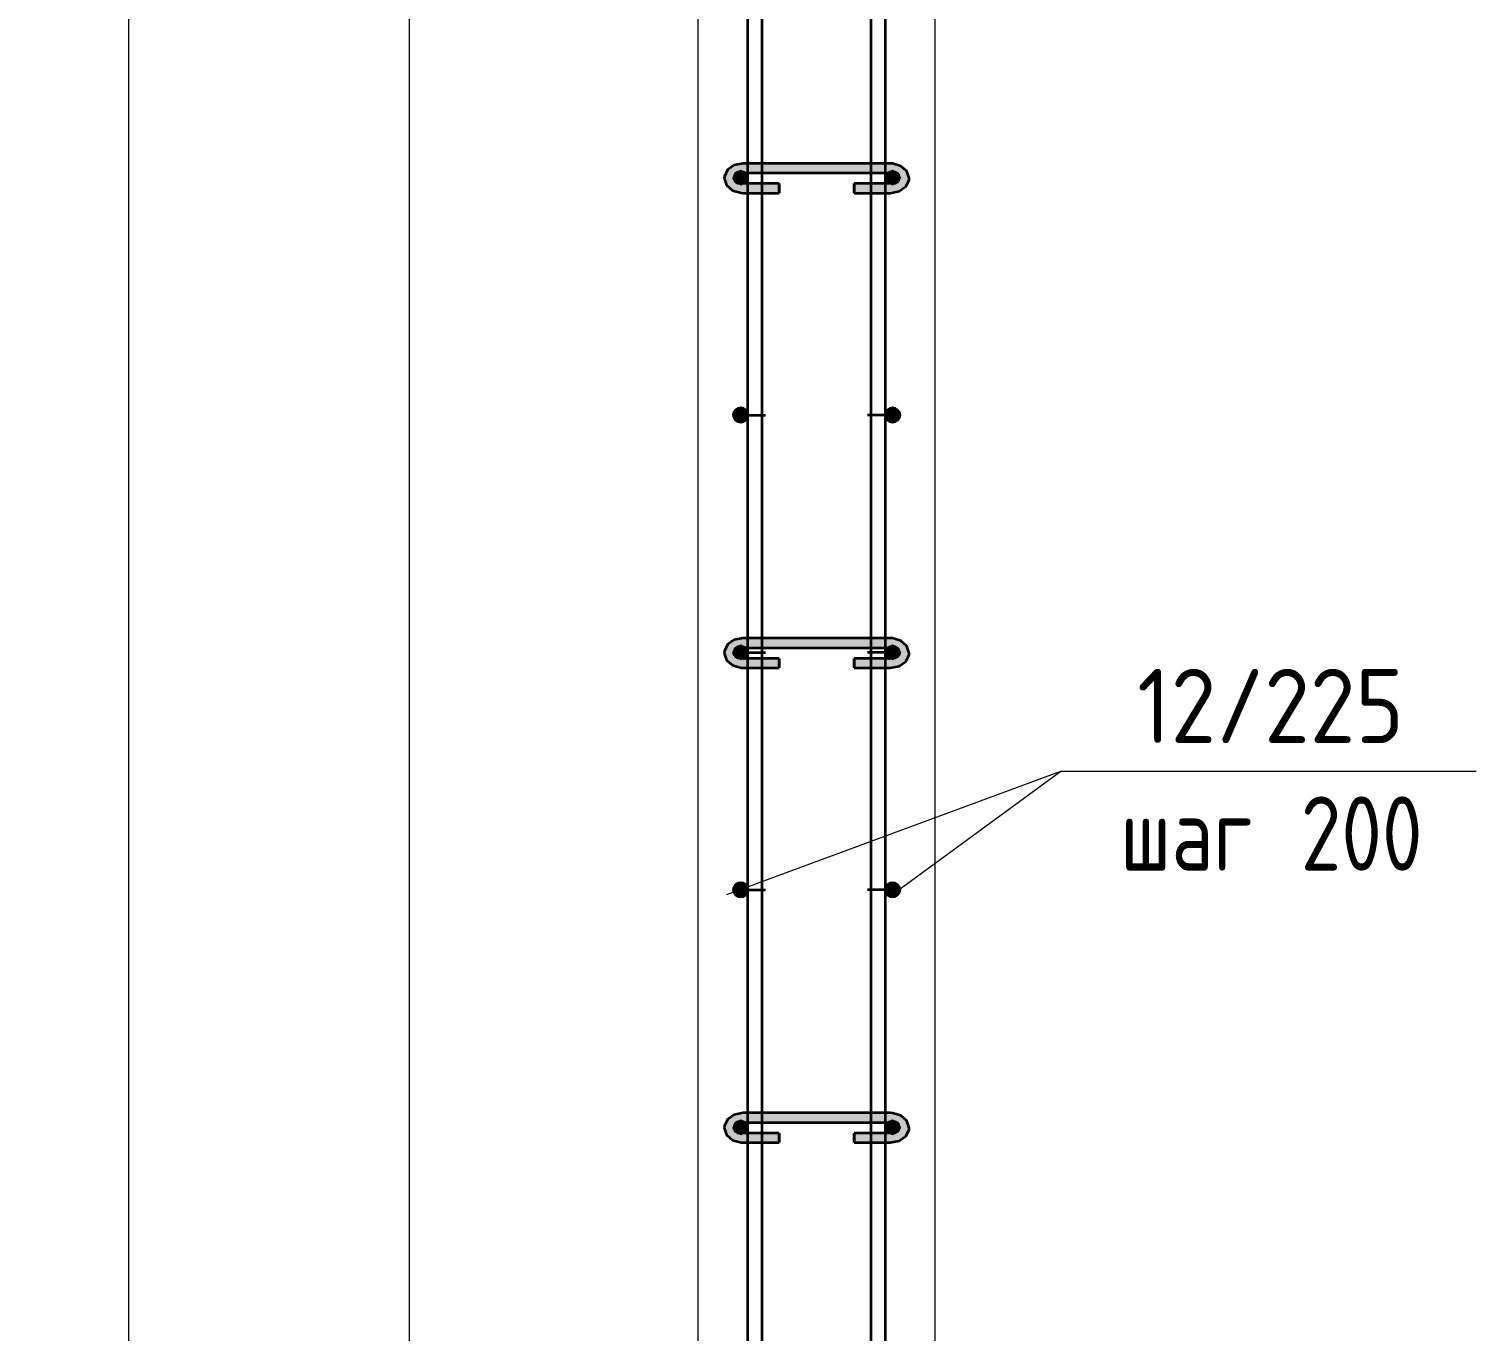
# Model space of a CAD drawing. Header units: millimetres. Extents: x 67134 to 118201, y -4983 to 13821.
# Drawn here: x 111707 to 112926, y 528 to 1625 of the extents above; entities that cross this region are included whole.
import ezdxf

# ---------------------------------------------------------------- set-up
doc = ezdxf.new("R2010")
doc.units = ezdxf.units.MM
for name, color, linetype, lineweight in [('AA_Dim', 7, 'Continuous', 9), ('AA_Dim-25', 7, 'Continuous', 9), ('AA_Oformlenie', 7, 'Continuous', 9), ('AA_Vinoska', 7, 'Continuous', 9), ('AF_Stena_Опалубка', 253, 'Continuous', 20), ('KR_Armatura', 7, 'Continuous', 20), ('KR_Armatura_Tonkie', 7, 'Continuous', 20)]:
    doc.layers.add(name, color=color, linetype=linetype, lineweight=lineweight)
doc.styles.add('ISOCPEUR_7', font='isocpeur.TTF', dxfattribs={"width": 0.9, "height": 62.5})
doc.styles.add('ISOCPEUR_8', font='isocpeur.TTF', dxfattribs={"width": 0.8, "height": 62.5})
doc.dimstyles.new('00_Точн_3_знака__прозр__3', dxfattribs={"dimscale": 304.8, "dimtxt": 62.672186, "dimasz": 0.139436, "dimexe": 0.123031, "dimexo": 0.082021, "dimgap": 0.008202, "dimtad": 1, "dimdec": 3, "dimrnd": 0.001, "dimdsep": 46, "dimtxsty": 'ISOCPEUR_7', "dimblk1": 'OBLIQUE', "dimblk2": 'OBLIQUE', "dimsah": 1, "dimcen": 0.09, "dimdle": 0.123031, "dimazin": 0, "dimtfac": 1, "dimtdec": 4, "dimtix": 1, "dimtmove": 0, "dimatfit": 3, "dimfxl": 1, "dimtvp": 1, "dimtolj": 1, "dimtzin": 0, "dimlwd": 18, "dimlwe": 18, "dimarcsym": 2})

# ---------------------------------------------------------------- blocks, each defined once
blk = doc.blocks.new('350_Стержень П торец СК-СГ _НесАрм_РабПлоск_ - 350_Стержень П торец СК-СГ _НесАрм_РабПлоск_-4068073-2-2 Армирование')
at = {"layer": 'KR_Armatura_Tonkie', "lineweight": 35}
for points in [[(-11590.8, 1095), (-11590.7, 1095), (-11589.2, 1096.5), (-11588.8, 1097), (-11588.2, 1098.4), (-11588, 1100), (-11588.2, 1101.6), (-11588.8, 1103), (-11589.6, 1104), (-11591.8, 1104), (-11598.2, 1102.3), (-11599.5, 1100.3), (-11599.8, 1099.5), (-11598.8, 1097.4), (-11597.7, 1096.4), (-11590.8, 1095)], [(-11591, 1095), (-11590.7, 1095), (-11589.2, 1096.5), (-11588.8, 1097), (-11588.2, 1098.4), (-11588, 1100), (-11588.2, 1101.6), (-11588.8, 1103), (-11589.7, 1104), (-11592.9, 1103.7), (-11598.2, 1102.3), (-11599.6, 1100.3), (-11599.8, 1099.5), (-11598.8, 1097.4), (-11597.7, 1096.4), (-11591.4, 1095)], [(-11469.3, 1095), (-11468, 1095), (-11461.9, 1096.7), (-11460.5, 1098.1), (-11460.1, 1099.9), (-11461.1, 1101.5), (-11468, 1104), (-11470.4, 1104), (-11471.2, 1103), (-11471.8, 1101.4), (-11472, 1100), (-11471.8, 1098.4), (-11470.8, 1096.5), (-11470.2, 1095.8)], [(-11468.6, 1095), (-11467.5, 1095.1), (-11461.9, 1096.7), (-11460.5, 1098.3), (-11460.1, 1099.7), (-11461.1, 1101.5), (-11468, 1104), (-11470.4, 1104), (-11471.2, 1103), (-11471.8, 1101.6), (-11472, 1100), (-11471.8, 1098.4), (-11470.8, 1096.5), (-11470.2, 1095.8), (-11469.2, 1095)]]:
    blk.add_hatch(color=256, dxfattribs=at).paths.add_polyline_path(points)
at = {"layer": 'AA_Oformlenie'}
for centre, start, end in [((-11594, 1100), 303.3963, 41.9541), ((-11466, 1100), 138.0136, 236.6938), ((-11466, 1100), 352.6735, 356.4517)]:
    blk.add_arc(centre, 6, start, end, dxfattribs=at)
at = {"layer": 'KR_Armatura_Tonkie', "lineweight": 35}
for p, q in [((-11588, 1100), (-11576, 1100)), ((-11576, 1100), (-11573, 1100)), ((-11484, 1100), (-11487, 1100)), ((-11472, 1100), (-11484, 1100))]:
    blk.add_line(p, q, dxfattribs=at)
for centre, start, end in [((-11594, 1100), 169.2429, 200.6566), ((-11594, 1100), 291.712, 49.8061), ((-11594, 1100), 303.3963, 0), ((-11594, 1100), 0, 41.9541), ((-11466, 1100), 130.1613, 248.8339), ((-11466, 1100), 138.0136, 180), ((-11466, 1100), 180, 236.6938), ((-11466, 1100), 336.9443, 16.2635), ((-11466, 1100), 352.6735, 356.4517)]:
    blk.add_arc(centre, 6, start, end, dxfattribs=at)
blk = doc.blocks.new('350_Стержень П торец СК-СГ _НесАрм_РабПлоск_ - 350_Стержень П торец СК-СГ _НесАрм_РабПлоск_-V10-2-2 Армирование')
at = {"layer": 'KR_Armatura_Tonkie', "lineweight": 35}
for points in [[(-11594, 894), (-11592.4, 894.2), (-11591, 894.8), (-11589.8, 895.8), (-11588.8, 897), (-11588.2, 898.4), (-11588, 900), (-11588.2, 901.6), (-11588.8, 903), (-11589.8, 904.2), (-11591, 905.2), (-11592.4, 905.8), (-11594, 906), (-11596.5, 905.4), (-11597, 905.2), (-11598.2, 904.2), (-11599.2, 903), (-11599.8, 901.6), (-11600, 900), (-11599.8, 898.4), (-11599.2, 897), (-11598.2, 895.8), (-11596.5, 894.6), (-11595.6, 894.2)], [(-11594, 894), (-11592.4, 894.2), (-11591, 894.8), (-11589.8, 895.8), (-11588.8, 897), (-11588.2, 898.4), (-11588, 900), (-11588.2, 901.6), (-11588.8, 903), (-11589.8, 904.2), (-11591, 905.2), (-11592.4, 905.8), (-11594, 906), (-11596.5, 905.4), (-11597, 905.2), (-11598.2, 904.2), (-11599.2, 903), (-11599.8, 901.6), (-11600, 900), (-11599.8, 898.4), (-11599.2, 897), (-11598.2, 895.8), (-11596.5, 894.6), (-11595.6, 894.2)], [(-11466, 894), (-11464.4, 894.2), (-11463, 894.8), (-11461.8, 895.8), (-11460.8, 897), (-11460.2, 898.4), (-11460, 900), (-11460.2, 901.6), (-11460.8, 903), (-11461.8, 904.2), (-11463, 905.2), (-11464.4, 905.8), (-11466, 906), (-11467.6, 905.8), (-11469, 905.2), (-11470.2, 904.2), (-11471.2, 903), (-11471.8, 901.6), (-11472, 900), (-11471.8, 898.4), (-11471.2, 897), (-11470.2, 895.8), (-11469, 894.8), (-11467.6, 894.2)], [(-11466, 894), (-11464.4, 894.2), (-11463, 894.8), (-11461.8, 895.8), (-11460.8, 897), (-11460.2, 898.4), (-11460, 900), (-11460.2, 901.6), (-11460.8, 903), (-11461.8, 904.2), (-11463, 905.2), (-11464.4, 905.8), (-11466, 906), (-11467.6, 905.8), (-11469, 905.2), (-11470.2, 904.2), (-11471.2, 903), (-11471.8, 901.6), (-11472, 900), (-11471.8, 898.4), (-11471.2, 897), (-11470.2, 895.8), (-11469, 894.8), (-11467.6, 894.2)]]:
    blk.add_hatch(color=256, dxfattribs=at).paths.add_polyline_path(points)
at = {"layer": 'AA_Oformlenie'}
for centre, start, end in [((-11594, 900), 90, 270), ((-11594, 900), 270, 90), ((-11466, 900), 90, 270), ((-11466, 900), 270, 90)]:
    blk.add_arc(centre, 6, start, end, dxfattribs=at)
at = {"layer": 'KR_Armatura_Tonkie', "lineweight": 35}
for p, q in [((-11588, 900), (-11576, 900)), ((-11576, 900), (-11573, 900)), ((-11484, 900), (-11487, 900)), ((-11472, 900), (-11484, 900))]:
    blk.add_line(p, q, dxfattribs=at)
for centre in [(-11594, 900), (-11466, 900)]:
    blk.add_circle(centre, 6, dxfattribs=at)
for centre, start, end in [((-11594, 900), 0, 180), ((-11466, 900), 0, 180), ((-11594, 900), 180, 0), ((-11466, 900), 180, 0)]:
    blk.add_arc(centre, 6, start, end, dxfattribs=at)
blk = doc.blocks.new('261_Шпилька массив _НесАрм_РабПлоск_ - 8 А240-4096871-2-2 Армирование')
at = {"layer": 'KR_Armatura_Tonkie', "lineweight": 35}
for points in [[(-11591.8, 1488.2), (-11591.8, 1495), (-11598, 1496.5), (-11599.4, 1498.2), (-11599.8, 1499.5), (-11598.8, 1502.3), (-11595.8, 1504.4), (-11591.8, 1505.2), (-11591.8, 1512), (-11597.9, 1511), (-11600.7, 1509.7), (-11603.8, 1507.2), (-11606.6, 1503.8), (-11607.8, 1499.5), (-11606.6, 1495.2), (-11603.2, 1491.5), (-11598, 1489.1), (-11595.7, 1488.7)], [(-11472, 1505.2), (-11468, 1505.2), (-11468, 1512), (-11591.8, 1511.9), (-11591.8, 1505.2), (-11484, 1505.2)], [(-11505.9, 1504), (-11468, 1504.1), (-11468, 1505.2), (-11591.8, 1505.2), (-11591.8, 1504), (-11551.2, 1504)], [(-11468, 1488.2), (-11461.9, 1489.1), (-11456.7, 1491.5), (-11453.2, 1495.2), (-11452, 1499.5), (-11453.4, 1504.1), (-11455.6, 1507.4), (-11460.5, 1510.5), (-11468, 1511.9), (-11468, 1505.2), (-11463.6, 1504.1), (-11461.1, 1502.3), (-11460.1, 1499.3), (-11460.6, 1497.9), (-11462.5, 1496.3), (-11468, 1494.9), (-11468, 1489)], [(-11576, 1488.2), (-11561.5, 1488.2), (-11561.5, 1495), (-11591.8, 1494.9), (-11591.8, 1488.2), (-11588, 1488.2)], [(-11588, 1487), (-11561.5, 1487.2), (-11561.5, 1488.2), (-11591.8, 1488.2), (-11591.8, 1487)], [(-11468, 1488.2), (-11468, 1495), (-11498.3, 1494.9), (-11498.3, 1488.2), (-11472, 1488.2)], [(-11472, 1487), (-11468, 1487.2), (-11468, 1488.2), (-11498.3, 1488.2), (-11498.3, 1487), (-11483.2, 1487)], [(-11591.8, 1088.2), (-11591.8, 1095), (-11598, 1096.5), (-11599.4, 1098.2), (-11599.8, 1099.5), (-11598.8, 1102.3), (-11595.8, 1104.4), (-11591.8, 1105.2), (-11591.8, 1112), (-11597.9, 1111), (-11600.7, 1109.7), (-11604.3, 1106.6), (-11606.6, 1103.8), (-11607.8, 1099.5), (-11606.6, 1095.2), (-11603.2, 1091.5), (-11598, 1089.1), (-11595.7, 1088.7)], [(-11551.2, 1105.2), (-11468, 1105.2), (-11468, 1112), (-11591.8, 1111.9), (-11591.8, 1105.2), (-11573.8, 1105.2)], [(-11468, 1088.2), (-11461.9, 1089.1), (-11456.7, 1091.5), (-11453.2, 1095.2), (-11452, 1099.5), (-11453.2, 1103.8), (-11455.6, 1107.4), (-11460.5, 1110.5), (-11468, 1111.9), (-11468, 1105.2), (-11464, 1104.4), (-11461.1, 1102.3), (-11460.1, 1099.3), (-11460.6, 1097.9), (-11462.5, 1096.3), (-11468, 1094.9), (-11468, 1089)], [(-11472, 1104), (-11468, 1104.1), (-11468, 1105.2), (-11591.8, 1105.2), (-11591.8, 1104), (-11483.2, 1104)], [(-11591.8, 1088.2), (-11561.5, 1088.2), (-11561.5, 1095), (-11591.8, 1094.9), (-11591.8, 1089)], [(-11573.8, 1087), (-11561.5, 1087.2), (-11561.5, 1088.2), (-11591.8, 1088.2), (-11591.8, 1087), (-11576, 1087)], [(-11483.2, 1088.2), (-11468, 1088.2), (-11468, 1095), (-11498.3, 1094.9), (-11498.3, 1088.2), (-11484, 1088.2)], [(-11472, 1087), (-11468, 1087.2), (-11468, 1088.2), (-11498.3, 1088.2), (-11498.3, 1087), (-11483.2, 1087)], [(-11591.8, 688.2), (-11591.8, 695), (-11598, 696.5), (-11599.4, 698.2), (-11599.8, 699.5), (-11598.8, 702.3), (-11595.8, 704.4), (-11591.8, 705.2), (-11591.8, 712), (-11597.9, 711), (-11600.7, 709.7), (-11604.3, 706.6), (-11606.7, 703.4), (-11607.8, 699.5), (-11606.6, 695.2), (-11603.2, 691.5), (-11598, 689.1), (-11595.7, 688.7)], [(-11551.2, 705.2), (-11468, 705.2), (-11468, 712), (-11591.8, 711.9), (-11591.8, 705.2), (-11573.8, 705.2)], [(-11468, 688.2), (-11461.9, 689.1), (-11456.7, 691.5), (-11453.2, 695.2), (-11452, 699.5), (-11453.2, 703.8), (-11455.6, 707.4), (-11460.5, 710.5), (-11468, 711.9), (-11468, 705.2), (-11464, 704.4), (-11461.1, 702.3), (-11460.1, 699.3), (-11460.6, 697.9), (-11462.5, 696.3), (-11468, 694.9), (-11468, 688.8)], [(-11472, 704), (-11468, 704.1), (-11468, 705.2), (-11591.8, 705.2), (-11591.8, 704), (-11483.2, 704)], [(-11561.5, 688.2), (-11561.5, 695), (-11591.8, 694.9), (-11591.8, 688.2), (-11576, 688.2)], [(-11588, 687), (-11561.5, 687.2), (-11561.5, 688.2), (-11591.8, 688.2), (-11591.8, 687)], [(-11498.3, 688.2), (-11468, 688.2), (-11468, 695), (-11498.3, 694.9), (-11498.3, 688.8)], [(-11484, 687), (-11468, 687.2), (-11468, 688.2), (-11498.3, 688.2), (-11498.3, 687)]]:
    blk.add_hatch(color=256, dxfattribs=at).paths.add_polyline_path(points)
h = blk.add_hatch(color=256, dxfattribs=at)
h.paths.add_polyline_path([(-11591.8, 1487), (-11591.8, 1488.2), (-11598, 1489.1), (-11603.2, 1491.5), (-11603.8, 1491.9), (-11599.4, 1488.7), (-11597.9, 1488), (-11595.3, 1487.6)])
h.paths.add_polyline_path([(-11599.3, 1501), (-11598, 1502.6), (-11591.8, 1504.1), (-11591.8, 1505.2), (-11596.2, 1504.1), (-11598.8, 1502.3), (-11599, 1501.7)])
h = blk.add_hatch(color=256, dxfattribs=at)
h.paths.add_polyline_path([(-11468, 1487), (-11460.5, 1488.5), (-11455.6, 1491.6), (-11453.2, 1495.2), (-11456.7, 1491.5), (-11462.1, 1489), (-11468, 1488.2), (-11468, 1487.2)])
h.paths.add_polyline_path([(-11460.8, 1501.4), (-11461.1, 1502.3), (-11464.6, 1504.5), (-11468, 1505.2), (-11468, 1504), (-11467.4, 1503.9), (-11460.9, 1501.5)])
h = blk.add_hatch(color=256, dxfattribs=at)
h.paths.add_polyline_path([(-11591.8, 1087), (-11591.8, 1088.2), (-11598, 1089.1), (-11603.2, 1091.5), (-11603.8, 1091.9), (-11599.4, 1088.7), (-11597.9, 1088), (-11595.3, 1087.6)])
h.paths.add_polyline_path([(-11599.3, 1101), (-11598, 1102.6), (-11591.8, 1104.1), (-11591.8, 1105.2), (-11595.8, 1104.4), (-11598.8, 1102.3), (-11599, 1101.7)])
h = blk.add_hatch(color=256, dxfattribs=at)
h.paths.add_polyline_path([(-11468, 1087), (-11460.5, 1088.5), (-11455.6, 1091.6), (-11453.2, 1095.2), (-11456.7, 1091.5), (-11462.1, 1089), (-11468, 1088.2), (-11468, 1087.2)])
h.paths.add_polyline_path([(-11460.8, 1101.4), (-11461.1, 1102.3), (-11464.6, 1104.5), (-11468, 1105.2), (-11468, 1104), (-11467.4, 1103.9), (-11461.1, 1101.5)])
h = blk.add_hatch(color=256, dxfattribs=at)
h.paths.add_polyline_path([(-11591.8, 687), (-11591.8, 688.2), (-11598, 689.1), (-11603.2, 691.5), (-11603.8, 691.9), (-11599.7, 688.8), (-11597.9, 688), (-11595.3, 687.6)])
h.paths.add_polyline_path([(-11599.3, 701), (-11598, 702.6), (-11591.8, 704.1), (-11591.8, 705.2), (-11595.8, 704.4), (-11598.8, 702.3), (-11599, 701.7)])
h = blk.add_hatch(color=256, dxfattribs=at)
h.paths.add_polyline_path([(-11468, 687), (-11459.9, 688.8), (-11455.6, 691.6), (-11453.2, 695.2), (-11456.7, 691.5), (-11461.9, 689.1), (-11468, 688.2), (-11468, 687.2)])
h.paths.add_polyline_path([(-11460.8, 701.4), (-11461.1, 702.3), (-11464.6, 704.5), (-11468, 705.2), (-11468, 704), (-11466.1, 703.4), (-11460.9, 701.5)])
for p, q in [((-11588, 1512), (-11591.8, 1512)), ((-11591.8, 1504), (-11588, 1504)), ((-11576, 1512), (-11588, 1512)), ((-11588, 1504), (-11576, 1504)), ((-11484, 1512), (-11576, 1512)), ((-11576, 1504), (-11484, 1504)), ((-11472, 1512), (-11484, 1512)), ((-11484, 1504), (-11472, 1504)), ((-11468, 1512), (-11472, 1512)), ((-11472, 1504), (-11468, 1504)), ((-11588, 1495), (-11591.8, 1495)), ((-11576, 1495), (-11588, 1495)), ((-11561.5, 1495), (-11576, 1495)), ((-11561.5, 1495), (-11561.5, 1488.2)), ((-11561.5, 1493.8), (-11561.5, 1494.9)), ((-11561.5, 1487.2), (-11561.5, 1493.8)), ((-11561.5, 1488.2), (-11561.5, 1487)), ((-11484, 1495), (-11498.3, 1495)), ((-11498.3, 1488.2), (-11498.3, 1495)), ((-11498.3, 1494.9), (-11498.3, 1493.8)), ((-11498.3, 1493.8), (-11498.3, 1487.2)), ((-11498.3, 1487), (-11498.3, 1488.2)), ((-11472, 1495), (-11484, 1495)), ((-11468, 1495), (-11472, 1495)), ((-11591.8, 1487), (-11588, 1487)), ((-11588, 1487), (-11576, 1487)), ((-11576, 1487), (-11561.5, 1487)), ((-11498.3, 1487), (-11484, 1487)), ((-11484, 1487), (-11472, 1487)), ((-11472, 1487), (-11468, 1487)), ((-11588, 1112), (-11591.8, 1112)), ((-11576, 1112), (-11588, 1112)), ((-11484, 1112), (-11576, 1112)), ((-11472, 1112), (-11484, 1112)), ((-11468, 1112), (-11472, 1112)), ((-11591.8, 1104), (-11588, 1104)), ((-11588, 1104), (-11576, 1104)), ((-11576, 1104), (-11484, 1104)), ((-11484, 1104), (-11472, 1104)), ((-11472, 1104), (-11468, 1104)), ((-11588, 1095), (-11591.8, 1095)), ((-11591.8, 1087), (-11588, 1087)), ((-11576, 1095), (-11588, 1095)), ((-11588, 1087), (-11576, 1087)), ((-11561.5, 1095), (-11576, 1095)), ((-11576, 1087), (-11561.5, 1087)), ((-11561.5, 1095), (-11561.5, 1088.2)), ((-11561.5, 1093.8), (-11561.5, 1094.9)), ((-11561.5, 1087.2), (-11561.5, 1093.8)), ((-11561.5, 1088.2), (-11561.5, 1087)), ((-11484, 1095), (-11498.3, 1095)), ((-11498.3, 1088.2), (-11498.3, 1095)), ((-11498.3, 1094.9), (-11498.3, 1093.8)), ((-11498.3, 1093.8), (-11498.3, 1087.2)), ((-11498.3, 1087), (-11498.3, 1088.2)), ((-11498.3, 1087), (-11484, 1087)), ((-11472, 1095), (-11484, 1095)), ((-11484, 1087), (-11472, 1087)), ((-11468, 1095), (-11472, 1095)), ((-11472, 1087), (-11468, 1087)), ((-11588, 712), (-11591.8, 712)), ((-11576, 712), (-11588, 712)), ((-11484, 712), (-11576, 712)), ((-11472, 712), (-11484, 712)), ((-11468, 712), (-11472, 712)), ((-11591.8, 704), (-11588, 704)), ((-11588, 704), (-11576, 704)), ((-11576, 704), (-11484, 704)), ((-11484, 704), (-11472, 704)), ((-11472, 704), (-11468, 704)), ((-11588, 695), (-11591.8, 695)), ((-11591.8, 687), (-11588, 687)), ((-11576, 695), (-11588, 695)), ((-11588, 687), (-11576, 687)), ((-11561.5, 695), (-11576, 695)), ((-11576, 687), (-11561.5, 687)), ((-11561.5, 695), (-11561.5, 688.2)), ((-11561.5, 693.8), (-11561.5, 694.9)), ((-11561.5, 689), (-11561.5, 693.8)), ((-11561.5, 687.2), (-11561.5, 688.8)), ((-11561.5, 688.2), (-11561.5, 687)), ((-11484, 695), (-11498.3, 695)), ((-11498.3, 688.2), (-11498.3, 695)), ((-11498.3, 694.9), (-11498.3, 693.8)), ((-11498.3, 693.8), (-11498.3, 689)), ((-11498.3, 688.8), (-11498.3, 687.2)), ((-11498.3, 687), (-11498.3, 688.2)), ((-11498.3, 687), (-11484, 687)), ((-11472, 695), (-11484, 695)), ((-11484, 687), (-11472, 687)), ((-11468, 695), (-11472, 695)), ((-11472, 687), (-11468, 687))]:
    blk.add_line(p, q, dxfattribs=at)
at = {"layer": 'KR_Armatura_Tonkie', "lineweight": 35, "flags": 128}
for points in [[(-11591.8, 1512), (-11599.4, 1510.5), (-11605, 1506.6), (-11607.7, 1501.1), (-11607.8, 1499.5)], [(-11599.8, 1499.5), (-11598.9, 1501.5), (-11595.1, 1503.6), (-11591.8, 1504)], [(-11452, 1499.5), (-11453.9, 1505.4), (-11458.9, 1509.8), (-11466.1, 1511.9), (-11468, 1512)], [(-11468, 1504), (-11463, 1502.9), (-11460.3, 1500.7), (-11460, 1499.5)], [(-11607.8, 1499.5), (-11606, 1493.6), (-11601, 1489.2), (-11593.7, 1487.1), (-11591.8, 1487)], [(-11591.8, 1495), (-11596.9, 1496.1), (-11599.5, 1498.3), (-11599.8, 1499.5)], [(-11468, 1487), (-11460.4, 1488.5), (-11454.8, 1492.4), (-11452.1, 1497.9), (-11452, 1499.5)], [(-11460, 1499.5), (-11461, 1497.5), (-11464.7, 1495.5), (-11468, 1495)], [(-11591.8, 1112), (-11599.4, 1110.5), (-11605, 1106.6), (-11607.7, 1101.1), (-11607.8, 1099.5)], [(-11452, 1099.5), (-11453.9, 1105.4), (-11458.9, 1109.8), (-11466.1, 1111.9), (-11468, 1112)], [(-11607.8, 1099.5), (-11606, 1093.6), (-11601, 1089.2), (-11593.7, 1087.1), (-11591.8, 1087)], [(-11599.8, 1099.5), (-11598.9, 1101.5), (-11595.1, 1103.6), (-11591.8, 1104)], [(-11591.8, 1095), (-11596.9, 1096.1), (-11599.5, 1098.3), (-11599.8, 1099.5)], [(-11468, 1104), (-11463, 1102.9), (-11460.3, 1100.7), (-11460, 1099.5)], [(-11468, 1087), (-11460.4, 1088.5), (-11454.8, 1092.4), (-11452.1, 1097.9), (-11452, 1099.5)], [(-11460, 1099.5), (-11461, 1097.5), (-11464.7, 1095.5), (-11468, 1095)], [(-11591.8, 712), (-11599.4, 710.5), (-11605, 706.6), (-11607.7, 701.1), (-11607.8, 699.5)], [(-11452, 699.5), (-11453.9, 705.4), (-11458.9, 709.8), (-11466.1, 711.9), (-11468, 712)], [(-11607.8, 699.5), (-11606, 693.6), (-11601, 689.2), (-11593.7, 687.1), (-11591.8, 687)], [(-11599.8, 699.5), (-11598.9, 701.5), (-11595.1, 703.6), (-11591.8, 704)], [(-11591.8, 695), (-11596.9, 696.1), (-11599.5, 698.3), (-11599.8, 699.5)], [(-11468, 704), (-11463, 702.9), (-11460.3, 700.7), (-11460, 699.5)], [(-11468, 687), (-11460.4, 688.5), (-11454.8, 692.4), (-11452.1, 697.9), (-11452, 699.5)], [(-11460, 699.5), (-11461, 697.5), (-11464.7, 695.5), (-11468, 695)]]:
    blk.add_lwpolyline(points, dxfattribs=at)
blk = doc.blocks.new('011_Прямоугольник обрыва _ЭлУзла_ - 011_Прямоугольник обрыва _ЭлУзла_-4121425-2-2 Армирование')
at = {"layer": 'AA_Oformlenie'}
blk.add_line((-11873.1, -1618.1), (-11873.1, 1943.3), dxfattribs=at)
blk = doc.blocks.new('DIMBLOCK101-2-2 Армирование')
at = {"layer": 'AA_Dim-25', "lineweight": 30}
for p, q in [((111790.8, 2900), (111769.5, 2921.2)), ((111790.8, 2900), (111812, 2878.8)), ((111790.8, -2900), (111769.5, -2878.8)), ((111790.8, -2900), (111812, -2921.2))]:
    blk.add_line(p, q, dxfattribs=at)
at = {"layer": 'AA_Dim-25', "lineweight": 18}
for p, q in [((112275.5, 2900), (111753.3, 2900)), ((111790.8, -2900), (111790.8, 2900)), ((111790.8, 2900), (112275.5, 2900)), ((112275.5, -2900), (111753.3, -2900)), ((111790.8, -2900), (112275.5, -2900))]:
    blk.add_line(p, q, dxfattribs=at)
at = {"layer": 'AA_Dim-25', "color": 0, "lineweight": 18, "insert": (111706.9, -214.6), "char_height": 62.5, "width": 515.094, "attachment_point": 1, "rotation": 90, "line_spacing_factor": 1.135194, "style": 'ISOCPEUR_7'}
blk.add_mtext('200х29=5800', dxfattribs=at)
blk = doc.blocks.new('_Oblique')
at = {"color": 0, "linetype": 'ByBlock', "lineweight": -2}
blk.add_line((-0.5, -0.5), (0.5, 0.5), dxfattribs=at)
blk = doc.blocks.new('042_М_Арматуры - Диам длина поз _ Комментарий-3662934-2-2 Армирование')
at = {"layer": 'AA_Vinoska'}
blk.add_line((-10831.3, -2781.2), (-10481.3, -2781.2), dxfattribs=at)

msp = doc.modelspace()

# ---------------------------------------------------------------- hatches: boundary and pattern name
at = {"layer": 'KR_Armatura'}
h = msp.add_hatch(color=256, dxfattribs=at)
edge = h.paths.add_edge_path()
edge.add_arc((112306.5429, 1500), 6, 0, 360)
for points in [[(112306.5429, 1494), (112311.739, 1497), (112311.739, 1503), (112306.5429, 1506), (112301.3467, 1503), (112301.3467, 1497), (112304.0453, 1495.4419)], [(112434.5429, 1494), (112439.739, 1497), (112439.739, 1503), (112434.5429, 1506), (112429.3467, 1503), (112429.3467, 1497)], [(112306.5429, 1294), (112311.739, 1297), (112311.739, 1303), (112306.5429, 1306), (112301.3467, 1303), (112301.3467, 1297), (112304.0453, 1295.4419)], [(112434.5429, 1294), (112439.739, 1297), (112439.739, 1303), (112434.5429, 1306), (112429.3467, 1303), (112429.3467, 1297)], [(112306.5429, 1094), (112311.739, 1097), (112311.739, 1103), (112306.5429, 1106), (112301.3467, 1103), (112301.3467, 1097), (112304.0453, 1095.4419)], [(112434.5429, 1094), (112439.739, 1097), (112439.739, 1103), (112434.5429, 1106), (112429.3467, 1103), (112429.3467, 1097), (112430.2437, 1096.4821)], [(112306.5429, 894), (112311.739, 897), (112311.739, 903), (112306.5429, 906), (112301.3467, 903), (112301.3467, 897), (112304.0453, 895.4419)], [(112434.5429, 894), (112439.739, 897), (112439.739, 903), (112434.5429, 906), (112429.3467, 903), (112429.3467, 897)], [(112306.5429, 694), (112311.739, 697), (112311.739, 703), (112306.5429, 706), (112301.3467, 703), (112301.3467, 697), (112304.0453, 695.4419)], [(112434.5429, 694), (112439.739, 697), (112439.739, 703), (112434.5429, 706), (112429.3467, 703), (112429.3467, 697)]]:
    msp.add_hatch(color=256, dxfattribs=at).paths.add_polyline_path(points)
h = msp.add_hatch(color=256, dxfattribs=at)
edge = h.paths.add_edge_path()
edge.add_arc((112434.5429, 1500), 6, 0, 360)
h = msp.add_hatch(color=256, dxfattribs=at)
edge = h.paths.add_edge_path()
edge.add_arc((112306.5429, 1300), 6, 0, 360)
h = msp.add_hatch(color=256, dxfattribs=at)
edge = h.paths.add_edge_path()
edge.add_arc((112434.5429, 1300), 6, 0, 360)
h = msp.add_hatch(color=256, dxfattribs=at)
edge = h.paths.add_edge_path()
edge.add_arc((112306.5429, 1100), 6, 0, 360)
h = msp.add_hatch(color=256, dxfattribs=at)
edge = h.paths.add_edge_path()
edge.add_arc((112434.5429, 1100), 6, 0, 360)
h = msp.add_hatch(color=256, dxfattribs=at)
edge = h.paths.add_edge_path()
edge.add_arc((112306.5429, 900), 6, 0, 360)
h = msp.add_hatch(color=256, dxfattribs=at)
edge = h.paths.add_edge_path()
edge.add_arc((112434.5429, 900), 6, 0, 360)
h = msp.add_hatch(color=256, dxfattribs=at)
edge = h.paths.add_edge_path()
edge.add_arc((112306.5429, 700), 6, 0, 360)
h = msp.add_hatch(color=256, dxfattribs=at)
edge = h.paths.add_edge_path()
edge.add_arc((112434.5429, 700), 6, 0, 360)

# ---------------------------------------------------------------- linework, layer by layer
at = {"layer": 'AA_Vinoska'}
for p in [(112294.9388, 896.057), (112438.9944, 899.4071)]:
    msp.add_line(p, (112576.3498, 999.911), dxfattribs=at)
at = {"layer": 'AF_Stena_Опалубка'}
for p, q in [((112270.5429, 3050), (112270.5429, -2950)), ((112470.5429, -2950), (112470.5429, 3050))]:
    msp.add_line(p, q, dxfattribs=at)
at = {"layer": 'KR_Armatura'}
for p, q in [((112306.5429, 1506), (112301.3467, 1503)), ((112301.3467, 1503), (112301.3467, 1497)), ((112311.739, 1503), (112306.5429, 1506)), ((112311.739, 1497), (112311.739, 1503)), ((112434.5429, 1506), (112429.3467, 1503)), ((112429.3467, 1503), (112429.3467, 1497)), ((112439.739, 1503), (112434.5429, 1506)), ((112439.739, 1497), (112439.739, 1503)), ((112301.3467, 1497), (112304.0453, 1495.4419)), ((112304.0453, 1495.4419), (112306.5429, 1494)), ((112306.5429, 1494), (112311.739, 1497)), ((112429.3467, 1497), (112434.5429, 1494)), ((112434.5429, 1494), (112439.739, 1497)), ((112306.5429, 1306), (112301.3467, 1303)), ((112311.739, 1303), (112306.5429, 1306)), ((112434.5429, 1306), (112429.3467, 1303)), ((112439.739, 1303), (112434.5429, 1306)), ((112301.3467, 1303), (112301.3467, 1297)), ((112301.3467, 1297), (112304.0453, 1295.4419)), ((112304.0453, 1295.4419), (112306.5429, 1294)), ((112306.5429, 1294), (112311.739, 1297)), ((112311.739, 1297), (112311.739, 1303)), ((112429.3467, 1303), (112429.3467, 1297)), ((112429.3467, 1297), (112434.5429, 1294)), ((112434.5429, 1294), (112439.739, 1297)), ((112439.739, 1297), (112439.739, 1303)), ((112306.5429, 1106), (112301.3467, 1103)), ((112301.3467, 1103), (112301.3467, 1097)), ((112311.739, 1103), (112306.5429, 1106)), ((112311.739, 1097), (112311.739, 1103)), ((112434.5429, 1106), (112429.3467, 1103)), ((112429.3467, 1103), (112429.3467, 1097)), ((112439.739, 1103), (112434.5429, 1106)), ((112439.739, 1097), (112439.739, 1103)), ((112301.3467, 1097), (112304.0453, 1095.4419)), ((112304.0453, 1095.4419), (112306.5429, 1094)), ((112306.5429, 1094), (112311.739, 1097)), ((112429.3467, 1097), (112430.2437, 1096.4821)), ((112430.2437, 1096.4821), (112434.5429, 1094)), ((112434.5429, 1094), (112439.739, 1097)), ((112306.5429, 906), (112301.3467, 903)), ((112301.3467, 903), (112301.3467, 897)), ((112311.739, 903), (112306.5429, 906)), ((112311.739, 897), (112311.739, 903)), ((112434.5429, 906), (112429.3467, 903)), ((112429.3467, 903), (112429.3467, 897)), ((112439.739, 903), (112434.5429, 906)), ((112439.739, 897), (112439.739, 903)), ((112301.3467, 897), (112304.0453, 895.4419)), ((112304.0453, 895.4419), (112306.5429, 894)), ((112306.5429, 894), (112311.739, 897)), ((112429.3467, 897), (112434.5429, 894)), ((112434.5429, 894), (112439.739, 897)), ((112306.5429, 706), (112301.3467, 703)), ((112301.3467, 703), (112301.3467, 697)), ((112301.3467, 697), (112304.0453, 695.4419)), ((112304.0453, 695.4419), (112306.5429, 694)), ((112311.739, 703), (112306.5429, 706)), ((112306.5429, 694), (112311.739, 697)), ((112311.739, 697), (112311.739, 703)), ((112434.5429, 706), (112429.3467, 703)), ((112429.3467, 703), (112429.3467, 697)), ((112429.3467, 697), (112434.5429, 694)), ((112439.739, 703), (112434.5429, 706)), ((112434.5429, 694), (112439.739, 697)), ((112439.739, 697), (112439.739, 703))]:
    msp.add_line(p, q, dxfattribs=at)
for centre in [(112306.5429, 1500), (112434.5429, 1500), (112306.5429, 1300), (112434.5429, 1300), (112306.5429, 1100), (112434.5429, 1100), (112306.5429, 900), (112434.5429, 900), (112306.5429, 700), (112434.5429, 700)]:
    msp.add_circle(centre, 6, dxfattribs=at)
at = {"layer": 'KR_Armatura_Tonkie', "lineweight": 35}
for p, q in [((112312.5429, -2950), (112312.5429, 3042)), ((112324.5429, -2950), (112324.5429, 3042)), ((112416.5429, -2950), (112416.5429, 3042)), ((112428.5429, -2950), (112428.5429, 3042))]:
    msp.add_line(p, q, dxfattribs=at)

# ---------------------------------------------------------------- block references
at = {"layer": 'AA_Oformlenie'}
msp.add_blockref('011_Прямоугольник обрыва _ЭлУзла_ - 011_Прямоугольник обрыва _ЭлУзла_-4121425-2-2 Армирование', (123900.5429, 0), dxfattribs=at)
at = {"layer": 'AA_Vinoska'}
msp.add_blockref('042_М_Арматуры - Диам длина поз _ Комментарий-3662934-2-2 Армирование', (123407.6573, 3781.1153), dxfattribs=at)
msp.add_blockref('042_М_Арматуры - Диам длина поз _ Комментарий-3662934-2-2 Армирование', (123407.6573, 3781.1153), dxfattribs=at)
at = {"layer": 'KR_Armatura_Tonkie', "lineweight": 35}
for name, p in [('261_Шпилька массив _НесАрм_РабПлоск_ - 8 А240-4096871-2-2 Армирование', (123900.5429, 0)), ('350_Стержень П торец СК-СГ _НесАрм_РабПлоск_ - 350_Стержень П торец СК-СГ _НесАрм_РабПлоск_-V10-2-2 Армирование', (123900.5429, 400)), ('350_Стержень П торец СК-СГ _НесАрм_РабПлоск_ - 350_Стержень П торец СК-СГ _НесАрм_РабПлоск_-4068073-2-2 Армирование', (123900.5429, 0)), ('350_Стержень П торец СК-СГ _НесАрм_РабПлоск_ - 350_Стержень П торец СК-СГ _НесАрм_РабПлоск_-V10-2-2 Армирование', (123900.5429, 0))]:
    msp.add_blockref(name, p, dxfattribs=at)

# ---------------------------------------------------------------- texts
at = {"layer": 'AA_Vinoska', "char_height": 62.5, "attachment_point": 1}
for s, insert, width, style in [('12/225', (112640.7783, 1086.1672), 277.784719, 'ISOCPEUR_7'), ('12/225', (112640.7783, 1086.1672), 277.784719, 'ISOCPEUR_7'), (' 200', (112746.7762, 978.6909), 166.751, 'ISOCPEUR_8'), ('шаг', (112626.3908, 978.6909), 145.907125, 'ISOCPEUR_8')]:
    msp.add_mtext(s, dxfattribs=dict(at, insert=insert, width=width, style=style))

# ---------------------------------------------------------------- dimensions: what is measured, and where the dimension line sits
at = {"layer": 'AA_Dim', "lineweight": 18}
dim = msp.add_linear_dim(base=(111790.7795, 2900), p1=(112300.5429, -2900), p2=(112300.5429, 2900), angle=90, dimstyle='00_Точн_3_знака__прозр__3', override={"dimpost": '200х29=<>', "dimfxl": 5800}, dxfattribs=at)
dim.commit()
dim.dimension.update_dxf_attribs({"geometry": 'DIMBLOCK101-2-2 Армирование', "text_midpoint": (111757.0295, 0)})

doc.saveas('drawing.dxf')
